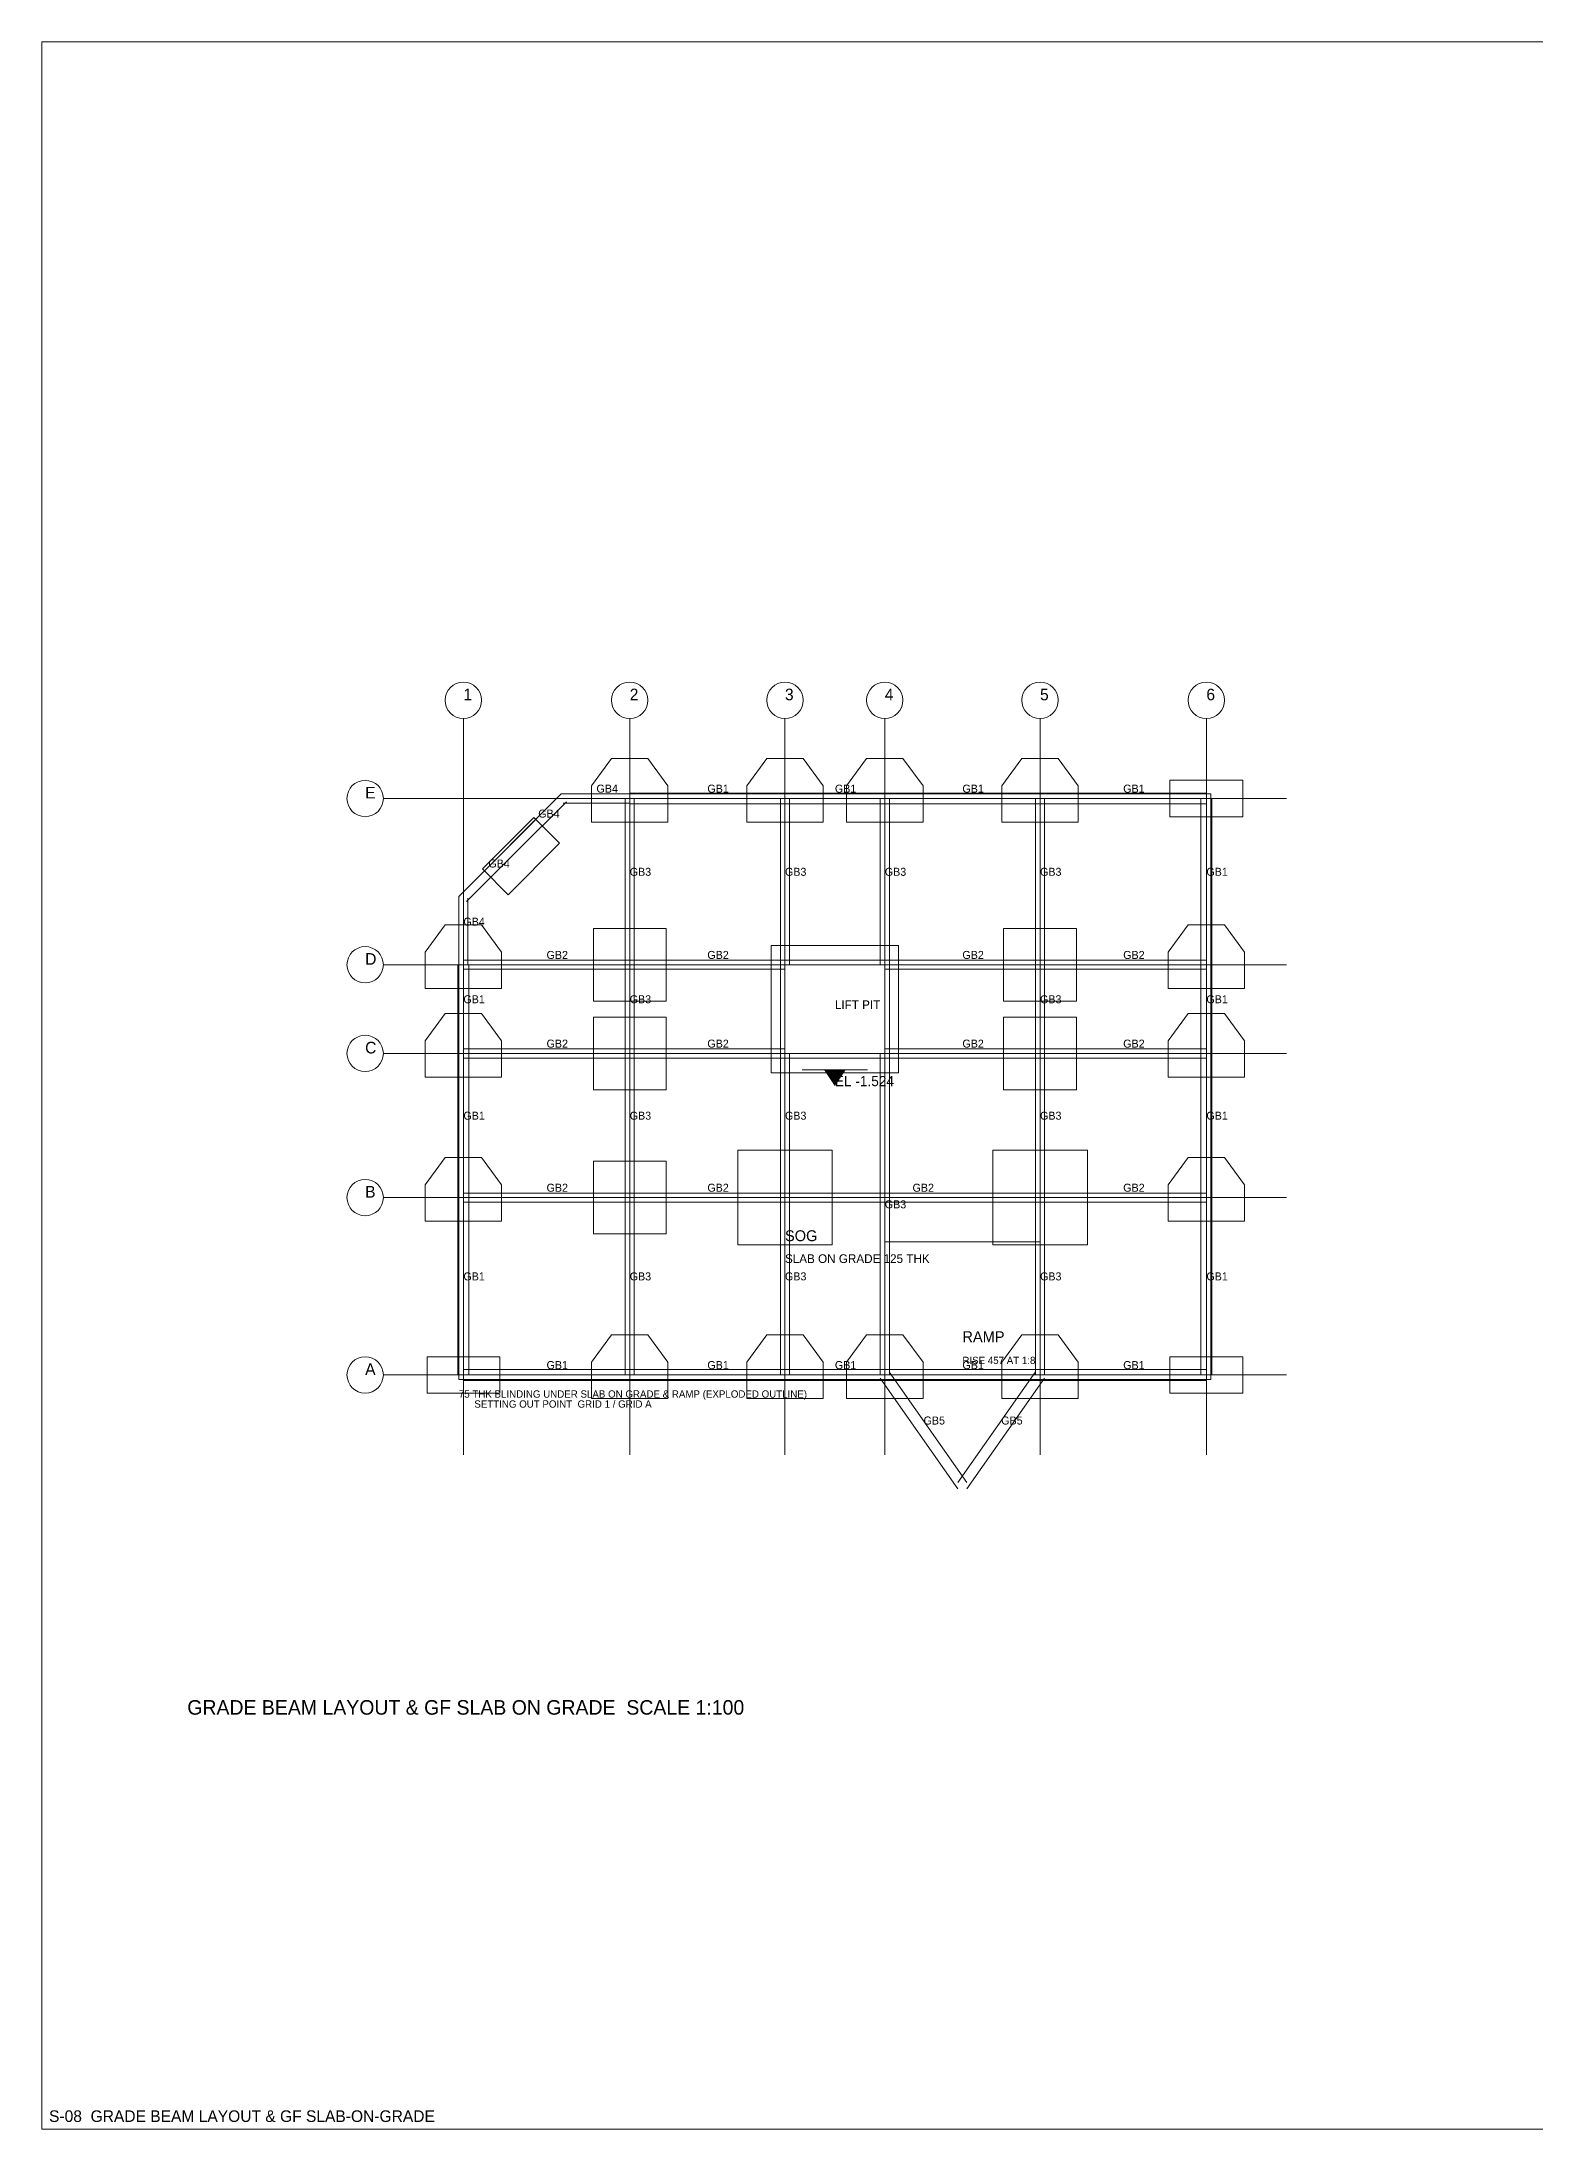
# Model space of a CAD drawing. Extents: x 1000 to 741800, y -207200 to 58400.
# Drawn here: x 1000 to 42050, y -68400 to -11000 of the extents above; entities that cross this region are included whole.
import ezdxf

# ---------------------------------------------------------------- set-up
doc = ezdxf.new("R2010")
doc.units = 0
doc.layers.get('Defpoints').update_dxf_attribs({"lineweight": 0})
for name, color, linetype, lineweight, plot in [('Beam Line', 4, 'Continuous', 0, False), ('Foundation', 3, 'Continuous', 0, False), ('Grid', 8, 'Continuous', 0, False), ('Grid Circle', 8, 'Continuous', 0, False), ('Sheet', 7, 'Continuous', 0, False), ('Slab', 5, 'Continuous', 0, False), ('Text-1', 7, 'Continuous', 0, False), ('Text-2', 7, 'Continuous', 0, False)]:
    doc.layers.add(name, color=color, linetype=linetype, lineweight=lineweight, plot=plot)

# ---------------------------------------------------------------- blocks, each defined once
blk = doc.blocks.new('GRID_BUBBLE')
at = {"layer": 'Grid Circle'}
blk.add_circle((0, 0), 500, dxfattribs=at)
at = {"layer": 'Text-1'}
blk.add_attdef('GRID', (0, 0), '', height=320, dxfattribs=at)
blk = doc.blocks.new('LEVEL_MARK')
at = {"layer": 'Text-1'}
blk.add_line((-900, 450), (900, 450), dxfattribs=at)
blk.add_solid([(0, 0), (-300, 450), (300, 450)], dxfattribs=at)
blk.add_attdef('LEVEL', (0, 0), '', height=280, dxfattribs=at)

msp = doc.modelspace()

# ---------------------------------------------------------------- linework, layer by layer
at = {"layer": 'Beam Line'}
for p, q in [((13872, -33091), (15244, -31720)), ((14049, -33268), (15421, -31897)), ((15332, -31683), (17161, -31683)), ((15332, -31933), (17161, -31933)), ((17036, -36380), (17036, -31808)), ((17161, -31658), (21428, -31658)), ((17161, -31958), (21428, -31958)), ((17286, -36380), (17286, -31808)), ((21303, -36380), (21303, -31808)), ((21428, -31658), (24172, -31658)), ((21428, -31958), (24172, -31958)), ((21553, -36380), (21553, -31808)), ((24047, -36380), (24047, -31808)), ((24172, -31658), (28439, -31658)), ((24172, -31958), (28439, -31958)), ((24297, -36380), (24297, -31808)), ((28314, -36380), (28314, -31808)), ((28439, -31658), (33011, -31658)), ((28439, -31958), (33011, -31958)), ((28564, -36380), (28564, -31808)), ((32861, -36380), (32861, -31808)), ((33161, -36380), (33161, -31808)), ((12501, -34463), (13872, -33091)), ((12678, -34640), (14049, -33268)), ((12464, -36380), (12464, -34551)), ((12714, -36380), (12714, -34551)), ((12439, -38819), (12439, -36380)), ((12589, -36255), (17161, -36255)), ((12589, -36505), (17161, -36505)), ((12739, -38819), (12739, -36380)), ((17036, -38819), (17036, -36380)), ((17161, -36255), (21428, -36255)), ((17161, -36505), (21428, -36505)), ((17286, -38819), (17286, -36380)), ((24172, -36255), (28439, -36255)), ((24172, -36505), (28439, -36505)), ((28314, -38819), (28314, -36380)), ((28439, -36255), (33011, -36255)), ((28439, -36505), (33011, -36505)), ((28564, -38819), (28564, -36380)), ((32861, -38819), (32861, -36380)), ((33161, -38819), (33161, -36380)), ((12439, -42781), (12439, -38819)), ((12589, -38694), (17161, -38694)), ((12589, -38944), (17161, -38944)), ((12739, -42781), (12739, -38819)), ((17036, -42781), (17036, -38819)), ((17161, -38694), (21428, -38694)), ((17161, -38944), (21428, -38944)), ((17286, -42781), (17286, -38819)), ((21303, -42781), (21303, -38819)), ((21553, -42781), (21553, -38819)), ((24047, -47658), (24047, -38819)), ((24172, -38694), (28439, -38694)), ((24172, -38944), (28439, -38944)), ((24297, -47658), (24297, -38819)), ((28314, -42781), (28314, -38819)), ((28439, -38694), (33011, -38694)), ((28439, -38944), (33011, -38944)), ((28564, -42781), (28564, -38819)), ((32861, -42781), (32861, -38819)), ((33161, -42781), (33161, -38819)), ((12439, -47658), (12439, -42781)), ((12589, -42656), (17161, -42656)), ((12589, -42906), (17161, -42906)), ((12739, -47658), (12739, -42781)), ((17036, -47658), (17036, -42781)), ((17161, -42656), (21428, -42656)), ((17161, -42906), (21428, -42906)), ((17286, -47658), (17286, -42781)), ((21303, -47658), (21303, -42781)), ((21428, -42656), (28439, -42656)), ((21428, -42906), (28439, -42906)), ((21553, -47658), (21553, -42781)), ((28314, -47658), (28314, -42781)), ((28439, -42656), (33011, -42656)), ((28439, -42906), (33011, -42906)), ((28564, -47658), (28564, -42781)), ((32861, -47658), (32861, -42781)), ((33161, -47658), (33161, -42781)), ((12589, -47508), (17161, -47508)), ((17161, -47508), (21428, -47508)), ((21428, -47508), (24172, -47508)), ((24172, -47508), (28439, -47508)), ((24294, -47572), (26428, -50620)), ((28316, -47572), (26182, -50620)), ((28439, -47508), (33011, -47508)), ((12589, -47808), (17161, -47808)), ((17161, -47808), (21428, -47808)), ((21428, -47808), (24172, -47808)), ((24049, -47744), (26182, -50792)), ((24172, -47808), (28439, -47808)), ((28562, -47744), (26428, -50792)), ((28439, -47808), (33011, -47808))]:
    msp.add_line(p, q, dxfattribs=at)
at = {"layer": 'Defpoints'}
msp.add_point((12589, -47658), dxfattribs=at)
at = {"layer": 'Foundation'}
for p, q in [((15281, -31683), (12464, -34500)), ((33136, -31683), (15281, -31683)), ((33136, -47783), (33136, -31683)), ((12464, -34500), (12464, -47783)), ((12464, -47783), (33136, -47783))]:
    msp.add_line(p, q, dxfattribs=at)
for points in [[(16111, -32458), (18211, -32458), (18211, -31458), (17661, -30708), (16661, -30708), (16111, -31458)], [(20378, -32458), (22478, -32458), (22478, -31458), (21928, -30708), (20928, -30708), (20378, -31458)], [(23122, -32458), (25222, -32458), (25222, -31458), (24672, -30708), (23672, -30708), (23122, -31458)], [(27389, -32458), (29489, -32458), (29489, -31458), (28939, -30708), (27939, -30708), (27389, -31458)], [(32011, -32308), (34011, -32308), (34011, -31308), (32011, -31308)], [(13819, -34453), (15234, -33038), (14526, -32331), (13112, -33745)], [(11539, -37030), (13639, -37030), (13639, -36030), (13089, -35280), (12089, -35280), (11539, -36030)], [(16161, -37380), (18161, -37380), (18161, -35380), (16161, -35380)], [(27439, -37380), (29439, -37380), (29439, -35380), (27439, -35380)], [(31961, -37030), (34061, -37030), (34061, -36030), (33511, -35280), (32511, -35280), (31961, -36030)], [(21050, -39349), (24550, -39349), (24550, -35849), (21050, -35849)], [(21303, -38944), (24297, -38944), (24297, -36255), (21303, -36255)], [(11539, -39469), (13639, -39469), (13639, -38469), (13089, -37719), (12089, -37719), (11539, -38469)], [(16161, -39819), (18161, -39819), (18161, -37819), (16161, -37819)], [(27439, -39819), (29439, -39819), (29439, -37819), (27439, -37819)], [(31961, -39469), (34061, -39469), (34061, -38469), (33511, -37719), (32511, -37719), (31961, -38469)], [(11539, -43431), (13639, -43431), (13639, -42431), (13089, -41681), (12089, -41681), (11539, -42431)], [(16161, -43781), (18161, -43781), (18161, -41781), (16161, -41781)], [(20128, -44081), (22728, -44081), (22728, -41481), (20128, -41481)], [(27139, -44081), (29739, -44081), (29739, -41481), (27139, -41481)], [(31961, -43431), (34061, -43431), (34061, -42431), (33511, -41681), (32511, -41681), (31961, -42431)], [(16111, -48308), (18211, -48308), (18211, -47308), (17661, -46558), (16661, -46558), (16111, -47308)], [(20378, -48308), (22478, -48308), (22478, -47308), (21928, -46558), (20928, -46558), (20378, -47308)], [(23122, -48308), (25222, -48308), (25222, -47308), (24672, -46558), (23672, -46558), (23122, -47308)], [(27389, -48308), (29489, -48308), (29489, -47308), (28939, -46558), (27939, -46558), (27389, -47308)], [(11589, -48158), (13589, -48158), (13589, -47158), (11589, -47158)], [(32011, -48158), (34011, -48158), (34011, -47158), (32011, -47158)]]:
    msp.add_lwpolyline(points, close=True, dxfattribs=at)
at = {"layer": 'Grid'}
for p, q in [((12589, -49858), (12589, -29608)), ((17161, -49858), (17161, -29608)), ((21428, -49858), (21428, -29608)), ((24172, -49858), (24172, -29608)), ((28439, -49858), (28439, -29608)), ((33011, -49858), (33011, -29608)), ((10389, -31808), (35211, -31808)), ((10389, -36380), (35211, -36380)), ((10389, -38819), (35211, -38819)), ((10389, -42781), (35211, -42781)), ((10389, -47658), (35211, -47658))]:
    msp.add_line(p, q, dxfattribs=at)
at = {"layer": 'Sheet'}
msp.add_lwpolyline([(1000, -68400), (83100, -68400), (83100, -11000), (1000, -11000)], close=True, dxfattribs=at)
at = {"layer": 'Slab'}
for points in [[(12464, -47783), (33136, -47783), (33136, -31683), (15281, -31683), (12464, -34500)], [(24172, -47658), (28439, -47658), (28439, -44000), (24172, -44000)]]:
    msp.add_lwpolyline(points, close=True, dxfattribs=at)

# ---------------------------------------------------------------- block references
at = {"layer": 'Grid Circle'}
for p, values in [((12589, -29108), {'GRID': '1'}), ((17161, -29108), {'GRID': '2'}), ((21428, -29108), {'GRID': '3'}), ((24172, -29108), {'GRID': '4'}), ((28439, -29108), {'GRID': '5'}), ((33011, -29108), {'GRID': '6'}), ((9889, -31808), {'GRID': 'E'}), ((9889, -36380), {'GRID': 'D'}), ((9889, -38819), {'GRID': 'C'}), ((9889, -42781), {'GRID': 'B'}), ((9889, -47658), {'GRID': 'A'})]:
    msp.add_blockref('GRID_BUBBLE', p, dxfattribs=at).add_auto_attribs(values)
at = {"layer": 'Text-1'}
msp.add_blockref('LEVEL_MARK', (22800, -39719), dxfattribs=at).add_auto_attribs({'LEVEL': 'EL -1.524'})

# ---------------------------------------------------------------- texts
at = {"layer": 'Sheet'}
for s, height, p in [('GRADE BEAM LAYOUT & GF SLAB ON GRADE  SCALE 1:100', 400, (5000, -57000)), ('S-08  GRADE BEAM LAYOUT & GF SLAB-ON-GRADE', 320, (1200, -68200))]:
    msp.add_text(s, height=height, dxfattribs=at).set_placement(p)
at = {"layer": 'Text-1'}
for s, height, p in [('GB4', 220, (16247, -31648)), ('GB1', 220, (19295, -31648)), ('GB1', 220, (22800, -31648)), ('GB1', 220, (26305, -31648)), ('GB1', 220, (30725, -31648)), ('GB4', 220, (14647, -32334)), ('GB4', 220, (13275, -33706)), ('GB3', 220, (17161, -33934)), ('GB3', 220, (21428, -33934)), ('GB3', 220, (24172, -33934)), ('GB3', 220, (28439, -33934)), ('GB1', 220, (33011, -33934)), ('GB4', 220, (12589, -35306)), ('GB2', 220, (14875, -36220)), ('GB2', 220, (19295, -36220)), ('GB2', 220, (26305, -36220)), ('GB2', 220, (30725, -36220)), ('GB1', 220, (12589, -37439)), ('GB3', 220, (17161, -37439)), ('GB3', 220, (28439, -37439)), ('GB1', 220, (33011, -37439)), ('LIFT PIT', 240, (22800, -37599)), ('GB2', 220, (14875, -38659)), ('GB2', 220, (19295, -38659)), ('GB2', 220, (26305, -38659)), ('GB2', 220, (30725, -38659)), ('GB1', 220, (12589, -40640)), ('GB3', 220, (17161, -40640)), ('GB3', 220, (21428, -40640)), ('GB3', 220, (28439, -40640)), ('GB1', 220, (33011, -40640)), ('GB2', 220, (14875, -42621)), ('GB2', 220, (19295, -42621)), ('GB2', 220, (24934, -42621)), ('GB2', 220, (30725, -42621)), ('GB3', 220, (24172, -43078)), ('SOG', 300, (21428, -43981)), ('SLAB ON GRADE 125 THK', 240, (21428, -44581)), ('GB1', 220, (12589, -45059)), ('GB3', 220, (17161, -45059)), ('GB3', 220, (21428, -45059)), ('GB3', 220, (28439, -45059)), ('GB1', 220, (33011, -45059)), ('RAMP', 300, (26305, -46758)), ('GB1', 220, (14875, -47498)), ('GB1', 220, (19295, -47498)), ('GB1', 220, (22800, -47498)), ('GB1', 220, (26305, -47498)), ('RISE 457 AT 1:8', 200, (26305, -47358)), ('GB1', 220, (30725, -47498)), ('GB5', 220, (25238, -49022)), ('GB5', 220, (27372, -49022))]:
    msp.add_text(s, height=height, dxfattribs=at).set_placement(p)
at = {"layer": 'Text-2'}
for s, p in [('75 THK BLINDING UNDER SLAB ON GRADE & RAMP (EXPLODED OUTLINE)', (12464, -48283)), ('SETTING OUT POINT  GRID 1 / GRID A', (12889, -48558))]:
    msp.add_text(s, height=200, dxfattribs=at).set_placement(p)

doc.saveas('drawing.dxf')
